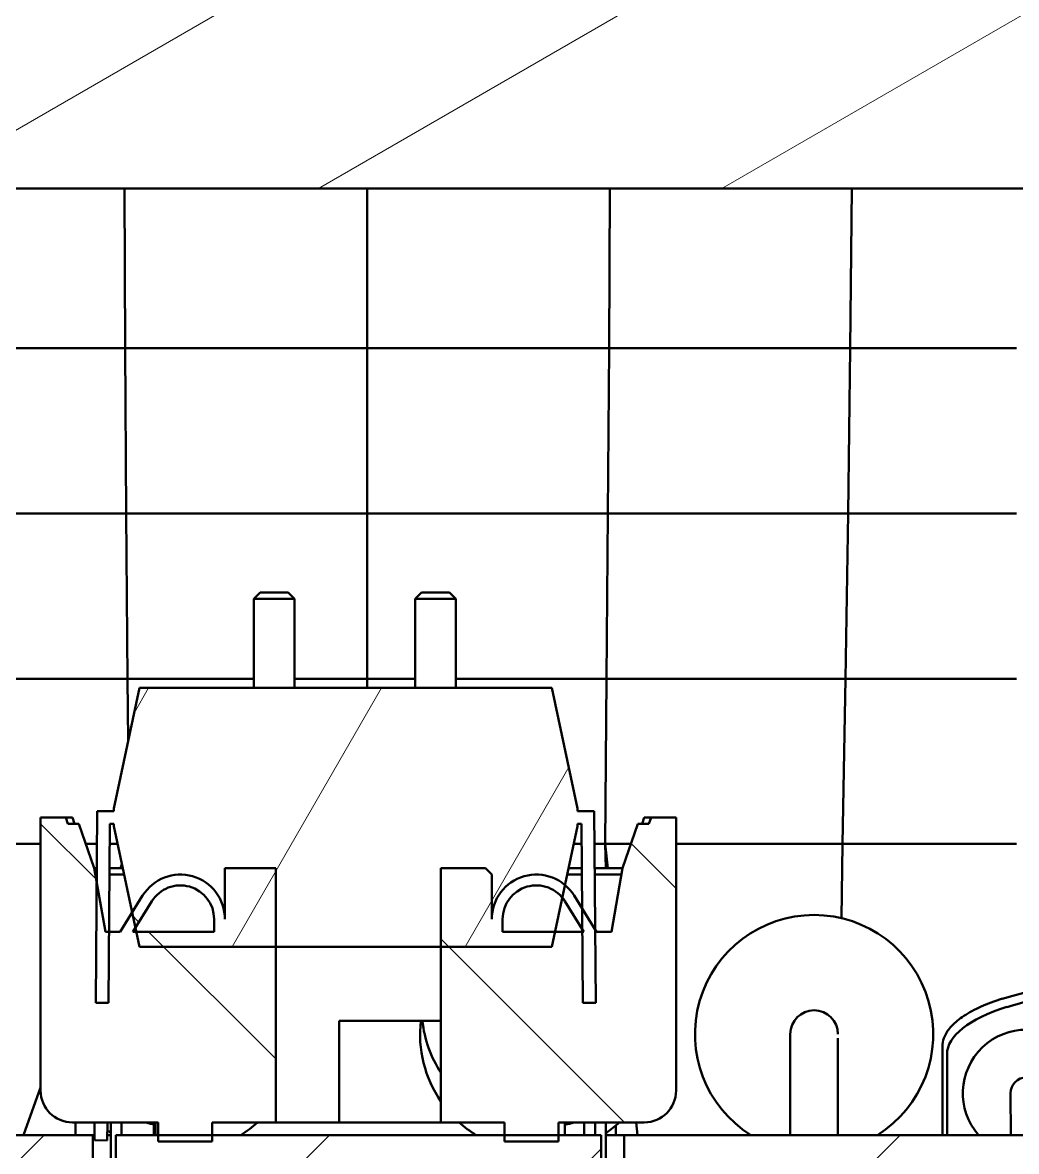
# Model space of a CAD drawing. Header units: millimetres. Extents: x -232 to 1390, y -69 to 653.
# Drawn here: x 163.37 to 179.02, y 298.16 to 315.93 of the extents above; entities that cross this region are included whole.
import ezdxf

# ---------------------------------------------------------------- set-up
doc = ezdxf.new("R2010")
doc.units = ezdxf.units.MM
doc.layers.add('Видимый контур (ГОСТ)', color=7, linetype='Continuous', lineweight=50)
doc.layers.add('Штриховка (ГОСТ)', color=7, linetype='Continuous', lineweight=18)

msp = doc.modelspace()

# ---------------------------------------------------------------- hatches: boundary and pattern name
at = {"layer": 'Штриховка (ГОСТ)'}
h = msp.add_hatch(dxfattribs=at)
h.set_pattern_fill('ANSI31', color=256, scale=25.4, angle=-15, style=0)
h.set_pattern_definition([(30, (0, 0), (-1.5875, 2.74963), [])])
h.paths.add_polyline_path([(243.533, 332.223), (243.621, 332.092), (244.2, 331.053), (244.35, 330.694), (244.424, 330.362), (244.459, 330.201), (244.476, 329.93), (244.444, 329.639), (244.415, 329.363), (244.341, 329.101), (244.264, 328.939), (244.096, 328.587), (243.939, 328.364), (243.892, 328.317), (243.538, 327.96), (243.354, 327.828), (243.316, 327.802), (242.803, 327.553), (242.695, 327.521), (242.542, 327.477), (241.976, 327.412), (214.141, 327.412), (213.094, 327.346), (212.685, 327.269), (212.07, 327.153), (211.36, 326.938), (211.27, 326.9), (210.394, 326.53), (209.949, 326.272), (209.492, 326.008), (208.894, 325.571), (208.748, 325.439), (208.117, 324.866), (207.718, 324.401), (207.439, 324.075), (207.018, 323.464), (206.878, 323.206), (206.519, 322.542), (206.261, 321.88), (206.14, 321.571), (205.946, 320.856), (205.884, 320.468), (205.78, 319.824), (205.741, 319.012), (205.741, 315.86), (205.741, 313.661), (205.741, 312.003), (205.741, 311.233), (205.741, 309.84), (205.741, 308.694), (205.741, 307.715), (205.741, 306.779), (205.741, 305.899), (205.741, 305.113), (205.741, 304.395), (205.741, 303.412), (205.741, 302.731), (205.741, 302.09), (205.741, 301.479), (205.741, 299.59), (205.741, 298.979), (205.741, 298.419), (205.741, 298.386), (205.741, 298.317), (207.245, 298.317), (208.055, 298.317), (208.604, 298.317), (208.741, 298.317), (208.741, 298.633), (208.741, 299.276), (208.741, 301.2), (208.741, 301.843), (208.741, 302.515), (208.741, 303.229), (208.741, 304.234), (208.741, 304.989), (208.741, 305.816), (208.741, 306.744), (208.741, 307.712), (208.741, 308.755), (208.741, 309.986), (208.741, 311.498), (208.741, 312.32), (208.741, 314.166), (208.741, 316.675), (208.741, 320.412), (208.806, 321.131), (208.889, 321.444), (208.966, 321.736), (209.266, 322.393), (209.617, 322.911), (209.924, 323.23), (210.118, 323.432), (210.621, 323.804), (210.746, 323.867), (211.265, 324.13), (211.708, 324.267), (211.863, 324.314), (212.577, 324.408), (212.741, 324.412), (245.612, 324.412), (246.09, 324.45), (246.39, 324.531), (246.693, 324.613), (247.044, 324.775), (247.118, 324.827), (247.559, 325.129), (247.742, 325.308), (247.836, 325.398), (248.204, 325.902), (248.377, 326.247), (248.505, 326.669), (248.558, 326.845), (248.606, 327.228), (248.587, 327.447), (248.53, 328.102), (248.395, 328.543), (248.395, 328.543), (248.095, 329.524), (247.668, 330.545), (247.668, 330.545), (246.948, 332.269), (246.839, 332.45), (246.839, 332.45), (245.777, 334.221), (245.777, 334.221), (245.413, 334.829), (244.542, 335.9), (244.542, 335.9), (243.589, 337.073), (243.127, 337.514), (243.127, 337.514), (241.507, 339.06), (241.507, 339.06), (241.268, 339.288), (239.67, 340.512), (239.67, 340.512), (238.297, 341.564), (237.687, 341.951), (237.687, 341.951), (234.489, 343.979), (233.235, 344.648), (233.235, 344.648), (228.797, 347.019), (228.374, 347.214), (228.374, 347.214), (223.31, 349.546), (223.31, 349.546), (222.149, 350.081), (218.332, 351.61), (218.332, 351.61), (215.485, 352.751), (213.723, 353.335), (213.723, 353.335), (209.929, 354.593), (208.735, 354.96), (208.727, 354.962), (207.511, 355.295), (207.511, 352.19), (208.215, 351.985), (209.019, 351.734), (212.387, 350.657), (212.825, 350.5), (215.603, 349.505), (217.374, 348.8), (219.115, 348.107), (222.324, 346.718), (223.246, 346.319), (226.999, 344.559), (227.345, 344.384), (229.78, 343.144), (230.254, 342.903), (232.115, 341.867), (233.016, 341.365), (234.318, 340.564), (235.347, 339.931), (236.359, 339.237), (237.314, 338.582), (238.21, 337.888), (238.973, 337.298), (239.855, 336.518), (240.374, 336.059), (241.283, 335.123), (241.668, 334.726), (242.503, 333.698), (242.734, 333.414)])
h.paths.add_polyline_path([(124.773, 350.488), (126.323, 351.018), (128.575, 351.734), (129.378, 351.985), (129.955, 352.152), (130.083, 352.19), (130.083, 355.295), (129.915, 355.249), (128.867, 354.962), (128.859, 354.96), (127.665, 354.593), (123.87, 353.338), (123.87, 353.338), (122.243, 352.799), (119.262, 351.609), (119.262, 351.609), (115.59, 350.143), (114.285, 349.543), (114.285, 349.543), (109.22, 347.213), (109.219, 347.213), (108.797, 347.019), (105.902, 345.536), (104.357, 344.653), (104.357, 344.653), (101.684, 343.126), (99.917, 341.938), (99.917, 341.938), (98.302, 340.852), (97.91, 340.532), (97.91, 340.532), (96.094, 339.05), (96.093, 339.05), (95.589, 338.639), (94.481, 337.502), (94.481, 337.502), (93.4, 336.393), (93.042, 335.91), (93.042, 335.91), (91.798, 334.23), (91.798, 334.23), (91.622, 333.993), (90.793, 332.431), (90.793, 332.431), (90.176, 331.266), (89.921, 330.549), (89.921, 330.549), (89.206, 328.54), (89.206, 328.54), (89.096, 328.23), (88.989, 327.614), (88.988, 327.449), (88.987, 327.228), (89.081, 326.666), (89.09, 326.612), (89.217, 326.247), (89.386, 325.941), (89.518, 325.7), (89.758, 325.398), (89.855, 325.312), (90.224, 324.981), (90.474, 324.824), (90.55, 324.775), (91.127, 324.536), (91.2, 324.519), (91.504, 324.45), (91.982, 324.412), (124.853, 324.412), (125.57, 324.347), (125.731, 324.314), (125.885, 324.265), (126.418, 324.093), (126.849, 323.868), (126.973, 323.804), (127.549, 323.367), (127.674, 323.233), (127.976, 322.911), (128.31, 322.407), (128.375, 322.308), (128.627, 321.736), (128.701, 321.443), (128.804, 321.036), (128.853, 320.412), (128.853, 316.9), (128.853, 314.312), (128.853, 312.422), (128.853, 311.605), (128.853, 310.063), (128.853, 308.813), (128.853, 307.756), (128.853, 306.789), (128.853, 305.851), (128.853, 305.016), (128.853, 304.255), (128.853, 303.25), (128.853, 302.531), (128.853, 301.854), (128.853, 301.207), (128.853, 299.283), (128.853, 298.637), (128.853, 298.419), (128.853, 298.317), (129.538, 298.317), (131.853, 298.317), (131.853, 298.389), (131.853, 298.419), (131.853, 298.986), (131.853, 299.601), (131.853, 301.49), (131.853, 302.104), (131.853, 302.749), (131.853, 303.436), (131.853, 304.419), (131.853, 305.143), (131.853, 305.937), (131.853, 306.828), (131.853, 307.762), (131.853, 308.754), (131.853, 309.919), (131.853, 311.34), (131.853, 312.104), (131.853, 313.802), (131.853, 316.069), (131.853, 319.012), (131.788, 320.054), (131.716, 320.469), (131.648, 320.856), (131.354, 321.863), (130.941, 322.819), (130.721, 323.208), (130.576, 323.464), (129.965, 324.318), (129.883, 324.407), (129.258, 325.083), (128.848, 325.442), (128.7, 325.571), (127.842, 326.174), (127.648, 326.277), (126.922, 326.662), (126.325, 326.902), (126.233, 326.938), (125.223, 327.223), (124.91, 327.271), (124.194, 327.379), (123.453, 327.412), (95.618, 327.412), (95.346, 327.427), (94.9, 327.528), (94.79, 327.553), (94.539, 327.657), (94.247, 327.84), (94.056, 327.96), (93.853, 328.141), (93.709, 328.322), (93.498, 328.587), (93.367, 328.825), (93.328, 328.936), (93.179, 329.363), (93.134, 329.631), (93.135, 330.201), (93.17, 330.362), (93.244, 330.694), (93.394, 331.053), (94.063, 332.223), (94.16, 332.393), (95.051, 333.668), (95.082, 333.705), (96.083, 334.9), (96.307, 335.127), (97.272, 336.109), (97.739, 336.538), (99.228, 337.787), (99.377, 337.897), (100.986, 339.085), (101.23, 339.245), (103.063, 340.451), (103.27, 340.573), (105.476, 341.873), (105.78, 342.052), (107.817, 343.138), (108.865, 343.697), (110.252, 344.376), (112.146, 345.304), (115.269, 346.721), (115.903, 347.009), (119.583, 348.559), (120.218, 348.805), (123.034, 349.895)])
h.paths.add_polyline_path([(142.297, 346.317), (140.797, 346.317), (140.797, 346.283), (140.797, 344.875), (140.797, 315.317), (140.846, 315.008), (140.895, 314.699), (141.037, 314.42), (141.179, 314.141), (141.4, 313.92), (141.621, 313.699), (141.9, 313.557), (142.179, 313.415), (142.488, 313.366), (142.797, 313.317), (168.797, 313.317), (194.797, 313.317), (195.106, 313.366), (195.415, 313.415), (195.694, 313.557), (195.973, 313.699), (196.194, 313.92), (196.415, 314.141), (196.557, 314.42), (196.699, 314.699), (196.748, 315.008), (196.797, 315.317), (196.797, 344.875), (196.797, 346.283), (196.797, 346.317), (195.297, 346.317), (193.797, 346.317), (193.797, 346.283), (193.797, 344.895), (193.797, 316.817), (193.785, 316.74), (193.772, 316.662), (193.737, 316.593), (193.701, 316.523), (193.646, 316.468), (193.591, 316.412), (193.521, 316.377), (193.451, 316.341), (193.374, 316.329), (193.297, 316.317), (168.797, 316.317), (144.297, 316.317), (144.22, 316.329), (144.142, 316.341), (144.073, 316.377), (144.003, 316.412), (143.948, 316.468), (143.892, 316.523), (143.857, 316.593), (143.821, 316.662), (143.809, 316.74), (143.797, 316.817), (143.797, 344.895), (143.797, 346.317), (143.628, 346.317)])
h = msp.add_hatch(dxfattribs=at)
h.set_pattern_fill('ANSI31', color=256, scale=25.4, angle=15, style=0)
h.set_pattern_definition([(60, (0, 0), (-2.74963, 1.5875), [])])
h.paths.add_polyline_path([(164.725, 300.503), (164.734, 301.619), (164.749, 303.319), (164.809, 303.319), (164.809, 303.282), (165.099, 301.921), (165.15, 301.68), (165.162, 301.625), (165.213, 301.382), (167.359, 301.382), (169.959, 301.382), (171.706, 301.382), (171.757, 301.624), (171.87, 302.155), (171.912, 302.353), (172.109, 303.282), (172.109, 303.319), (172.17, 303.319), (172.182, 301.983), (172.184, 301.656), (172.185, 301.619), (172.194, 300.503), (172.394, 300.503), (172.384, 301.656), (172.369, 303.519), (172.109, 303.519), (172.109, 303.557), (171.706, 305.457), (165.213, 305.457), (164.809, 303.557), (164.809, 303.519), (164.55, 303.519), (164.541, 302.396), (164.525, 300.503)])
h = msp.add_hatch(dxfattribs=at)
h.set_pattern_fill('ANSI31', color=256, scale=25.4, angle=90.0002, style=0)
h.set_pattern_definition([(135.0002, (0, 0), (-2.245056, -2.245072), [])])
edge = h.paths.add_edge_path()
edge.add_line((167.359, 298.619), (167.359, 301.382))
edge.add_line((167.359, 301.382), (167.359, 302.619))
edge.add_line((167.359, 302.619), (166.559, 302.619))
edge.add_line((166.559, 302.619), (166.559, 301.819))
edge.add_ellipse((165.859, 301.819), major_axis=(-0.673, 0.192), ratio=1, start_angle=195.8942, end_angle=344.1058)
edge.add_line((165.264, 302.188), (165.1, 301.922))
edge.add_line((165.1, 301.922), (164.912, 301.619))
edge.add_line((164.912, 301.619), (164.734, 301.619))
edge.add_line((164.734, 301.619), (164.678, 301.619))
edge.add_line((164.678, 301.619), (164.541, 302.396))
edge.add_line((164.541, 302.396), (164.501, 302.619))
edge.add_line((164.501, 302.619), (164.261, 303.319))
edge.add_line((164.261, 303.319), (164.088, 303.319))
edge.add_line((164.088, 303.319), (164.054, 303.419))
edge.add_line((164.054, 303.419), (163.659, 303.419))
edge.add_line((163.659, 303.419), (163.659, 299.119))
edge.add_ellipse((164.159, 299.119), major_axis=(-0.5, 0), ratio=1, start_angle=0, end_angle=90)
edge.add_line((164.159, 298.619), (165.509, 298.619))
edge.add_line((165.509, 298.619), (165.509, 298.419))
edge.add_line((165.509, 298.419), (165.509, 298.319))
edge.add_line((165.509, 298.319), (166.359, 298.319))
edge.add_line((166.359, 298.319), (166.359, 298.419))
edge.add_line((166.359, 298.419), (166.359, 298.619))
edge.add_line((166.359, 298.619), (167.359, 298.619))
edge = h.paths.add_edge_path(flags=0)
edge.add_line((166.389, 301.619), (165.163, 301.619))
edge.add_line((165.163, 301.619), (165.112, 301.619))
edge.add_line((165.112, 301.619), (165.15, 301.68))
edge.add_line((165.15, 301.68), (165.409, 302.099))
edge.add_ellipse((165.859, 301.819), major_axis=(-0.51, 0.145), ratio=1, start_angle=195.8942, end_angle=344.1058, ccw=False)
edge.add_line((166.389, 301.819), (166.389, 301.619))
edge = h.paths.add_edge_path()
edge.add_line((170.959, 298.319), (171.809, 298.319))
edge.add_line((171.809, 298.319), (171.809, 298.419))
edge.add_line((171.809, 298.419), (171.809, 298.619))
edge.add_line((171.809, 298.619), (173.159, 298.619))
edge.add_ellipse((173.159, 299.119), major_axis=(-0.5, 0), ratio=1, start_angle=90, end_angle=180)
edge.add_line((173.659, 299.119), (173.659, 303.419))
edge.add_line((173.659, 303.419), (173.265, 303.419))
edge.add_line((173.265, 303.419), (173.231, 303.319))
edge.add_line((173.231, 303.319), (173.058, 303.319))
edge.add_line((173.058, 303.319), (172.818, 302.619))
edge.add_line((172.818, 302.619), (172.641, 301.619))
edge.add_line((172.641, 301.619), (172.407, 301.619))
edge.add_line((172.407, 301.619), (172.384, 301.656))
edge.add_line((172.384, 301.656), (172.182, 301.983))
edge.add_line((172.182, 301.983), (172.054, 302.188))
edge.add_ellipse((171.459, 301.819), major_axis=(-0.673, -0.192), ratio=1, start_angle=195.8942, end_angle=213.8196)
edge.add_ellipse((171.459, 301.819), major_axis=(-0.673, -0.192), ratio=1, start_angle=213.8196, end_angle=344.1058)
edge.add_line((170.759, 301.819), (170.759, 302.519))
edge.add_line((170.759, 302.519), (170.659, 302.619))
edge.add_line((170.659, 302.619), (169.959, 302.619))
edge.add_line((169.959, 302.619), (169.959, 301.382))
edge.add_line((169.959, 301.382), (169.959, 298.619))
edge.add_line((169.959, 298.619), (170.959, 298.619))
edge.add_line((170.959, 298.619), (170.959, 298.419))
edge.add_line((170.959, 298.419), (170.959, 298.319))
edge = h.paths.add_edge_path(flags=0)
edge.add_line((172.207, 301.619), (172.185, 301.619))
edge.add_line((172.185, 301.619), (171.756, 301.619))
edge.add_line((171.756, 301.619), (170.929, 301.619))
edge.add_line((170.929, 301.619), (170.929, 301.819))
edge.add_ellipse((171.459, 301.819), major_axis=(-0.51, -0.145), ratio=1, start_angle=203.3595, end_angle=344.1058, ccw=False)
edge.add_ellipse((171.459, 301.819), major_axis=(-0.51, -0.145), ratio=1, start_angle=195.8942, end_angle=203.3595, ccw=False)
edge.add_line((171.91, 302.099), (172.179, 301.664))
edge.add_line((172.179, 301.664), (172.207, 301.619))
h = msp.add_hatch(dxfattribs=at)
h.set_pattern_fill('ANSI31', color=256, scale=25.4, style=0)
h.set_pattern_definition([(45, (0, 0), (-2.245064, 2.245064), [])])
h.paths.add_polyline_path([(172.842, 298.419), (172.842, 298.008), (208.604, 298.008), (208.604, 298.317), (208.604, 298.419), (205.741, 298.419)])
h.paths.add_polyline_path([(164.478, 298.008), (164.478, 298.419), (131.853, 298.419), (128.853, 298.419), (128.701, 298.419), (128.701, 298.008)])
h.paths.add_polyline_path([(164.842, 298.419), (164.842, 298.008), (172.478, 298.008), (172.478, 298.419), (171.809, 298.419), (170.959, 298.419), (166.359, 298.419), (165.509, 298.419)])

# ---------------------------------------------------------------- linework, layer by layer
at = {"layer": 'Видимый контур (ГОСТ)'}
for p, q in [((142.797, 313.317), (168.797, 313.317)), ((164.979, 313.317), (164.99, 310.802)), ((168.797, 313.317), (194.797, 313.317)), ((168.797, 313.317), (168.797, 310.802)), ((172.615, 313.317), (172.604, 310.802)), ((176.424, 313.317), (176.401, 310.802)), ((161.193, 310.802), (164.99, 310.802)), ((164.99, 310.802), (165.007, 308.203)), ((164.99, 310.802), (168.797, 310.802)), ((172.604, 310.802), (168.797, 310.802)), ((168.797, 310.802), (168.797, 308.203)), ((172.604, 310.802), (172.587, 308.203)), ((176.401, 310.802), (172.604, 310.802)), ((176.401, 310.802), (176.368, 308.203)), ((176.401, 310.802), (179.015, 310.802)), ((161.226, 308.203), (165.007, 308.203)), ((165.007, 308.203), (165.028, 305.598)), ((165.007, 308.203), (168.797, 308.203)), ((172.587, 308.203), (168.797, 308.203)), ((168.797, 308.203), (168.797, 305.598)), ((172.587, 308.203), (172.566, 305.598)), ((176.368, 308.203), (172.587, 308.203)), ((176.368, 308.203), (176.326, 305.598)), ((176.368, 308.203), (179.015, 308.203)), ((167.013, 306.859), (167.113, 306.959)), ((167.013, 305.457), (167.013, 306.859)), ((167.653, 306.859), (167.013, 306.859)), ((167.113, 306.959), (167.553, 306.959)), ((167.553, 306.959), (167.653, 306.859)), ((167.653, 305.457), (167.653, 306.859)), ((169.553, 306.859), (169.653, 306.959)), ((169.553, 305.457), (169.553, 306.859)), ((170.193, 306.859), (169.553, 306.859)), ((169.653, 306.959), (170.093, 306.959)), ((170.093, 306.959), (170.193, 306.859)), ((170.193, 305.457), (170.193, 306.859)), ((161.268, 305.598), (165.028, 305.598)), ((165.028, 305.598), (165.037, 304.629)), ((165.028, 305.598), (167.013, 305.598)), ((167.653, 305.598), (168.797, 305.598)), ((169.553, 305.598), (168.797, 305.598)), ((168.797, 305.598), (168.797, 305.457)), ((172.566, 305.598), (170.193, 305.598)), ((172.566, 305.598), (172.541, 303.001)), ((176.326, 305.598), (172.566, 305.598)), ((176.326, 305.598), (176.276, 303.001)), ((176.326, 305.598), (179.015, 305.598)), ((165.213, 305.457), (164.809, 303.557)), ((171.706, 305.457), (165.213, 305.457)), ((172.109, 303.557), (171.706, 305.457)), ((164.054, 303.419), (163.659, 303.419)), ((163.659, 303.419), (163.659, 299.119)), ((164.088, 303.319), (164.054, 303.419)), ((164.054, 303.419), (164.159, 303.419)), ((164.159, 303.419), (164.194, 303.319)), ((164.55, 303.519), (164.525, 300.503)), ((164.809, 303.519), (164.55, 303.519)), ((164.809, 303.557), (164.809, 303.519)), ((172.109, 303.519), (172.109, 303.557)), ((172.369, 303.519), (172.109, 303.519)), ((172.394, 300.503), (172.369, 303.519)), ((173.125, 303.319), (173.159, 303.419)), ((173.159, 303.419), (173.265, 303.419)), ((173.265, 303.419), (173.231, 303.319)), ((173.659, 303.419), (173.265, 303.419)), ((173.659, 299.119), (173.659, 303.419)), ((164.261, 303.319), (164.088, 303.319)), ((164.501, 302.619), (164.261, 303.319)), ((164.725, 300.503), (164.749, 303.319)), ((164.749, 303.319), (164.809, 303.319)), ((164.809, 303.319), (164.809, 303.282)), ((164.809, 303.282), (165.213, 301.382)), ((171.706, 301.382), (172.109, 303.282)), ((172.109, 303.282), (172.109, 303.319)), ((172.109, 303.319), (172.17, 303.319)), ((172.17, 303.319), (172.194, 300.503)), ((173.058, 303.319), (172.818, 302.619)), ((173.231, 303.319), (173.058, 303.319)), ((161.318, 303.001), (163.659, 303.001)), ((164.37, 303.001), (164.546, 303.001)), ((164.746, 303.001), (164.869, 303.001)), ((172.173, 303.001), (172.05, 303.001)), ((172.541, 303.001), (172.373, 303.001)), ((172.949, 303.001), (172.541, 303.001)), ((172.541, 303.001), (172.583, 302.619)), ((172.552, 302.619), (172.541, 303.001)), ((176.276, 303.001), (173.659, 303.001)), ((176.276, 303.001), (176.26, 301.833)), ((176.276, 303.001), (179.015, 303.001)), ((164.678, 301.619), (164.501, 302.619)), ((164.501, 302.619), (164.543, 302.619)), ((164.743, 302.619), (164.95, 302.619)), ((164.914, 302.619), (164.937, 302.682)), ((167.359, 302.619), (166.559, 302.619)), ((166.559, 302.619), (166.559, 301.819)), ((167.359, 298.619), (167.359, 302.619)), ((170.659, 302.619), (169.959, 302.619)), ((169.959, 302.619), (169.959, 298.619)), ((170.759, 302.519), (170.659, 302.619)), ((171.969, 302.619), (172.176, 302.619)), ((172.376, 302.619), (172.818, 302.619)), ((172.818, 302.619), (172.641, 301.619)), ((164.519, 302.519), (164.542, 302.519)), ((164.742, 302.519), (164.972, 302.519)), ((170.759, 301.819), (170.759, 302.519)), ((171.947, 302.519), (172.177, 302.519)), ((172.377, 302.519), (172.8, 302.519)), ((165.264, 302.188), (164.912, 301.619)), ((172.407, 301.619), (172.054, 302.188)), ((165.112, 301.619), (165.409, 302.099)), ((171.91, 302.099), (172.207, 301.619)), ((166.389, 301.819), (166.389, 301.619)), ((170.929, 301.619), (170.929, 301.819)), ((164.912, 301.619), (164.678, 301.619)), ((166.389, 301.619), (165.112, 301.619)), ((172.207, 301.619), (170.929, 301.619)), ((172.641, 301.619), (172.407, 301.619)), ((165.213, 301.382), (171.706, 301.382)), ((164.525, 300.503), (164.725, 300.503)), ((172.194, 300.503), (172.394, 300.503)), ((178.867, 300.434), (178.865, 300.438)), ((168.359, 300.219), (168.359, 298.619)), ((169.959, 300.219), (168.359, 300.219)), ((175.456, 299.008), (175.456, 300.008)), ((176.206, 298.657), (176.206, 299.944)), ((177.852, 299.819), (177.852, 298.419)), ((177.923, 299.69), (177.923, 298.419)), ((163.387, 298.419), (163.659, 299.169)), ((175.456, 298.419), (175.456, 299.008)), ((176.206, 298.419), (176.206, 299.008)), ((178.925, 298.419), (178.922, 299.077)), ((164.159, 298.619), (165.509, 298.619)), ((164.21, 298.619), (164.21, 298.419)), ((164.507, 298.338), (164.509, 298.619)), ((164.707, 298.336), (164.709, 298.619)), ((164.764, 295.319), (164.764, 298.619)), ((164.934, 298.619), (164.934, 298.419)), ((165.464, 298.419), (165.464, 298.619)), ((165.509, 298.619), (165.509, 298.319)), ((166.359, 298.319), (166.359, 298.619)), ((166.359, 298.619), (167.359, 298.619)), ((168.359, 298.619), (167.359, 298.619)), ((168.359, 298.619), (169.959, 298.619)), ((169.959, 298.619), (170.959, 298.619)), ((170.959, 298.619), (170.959, 298.319)), ((171.809, 298.319), (171.809, 298.619)), ((171.809, 298.619), (173.159, 298.619)), ((171.906, 298.419), (171.906, 298.619)), ((172.212, 298.419), (172.21, 298.619)), ((172.384, 298.419), (172.384, 298.619)), ((172.554, 298.619), (172.554, 295.319)), ((173.031, 298.619), (173.053, 298.419)), ((165.438, 298.419), (165.438, 298.588)), ((172.71, 298.419), (172.71, 298.571)), ((164.478, 298.419), (128.701, 298.419)), ((164.478, 298.008), (164.478, 298.419)), ((164.507, 298.419), (164.478, 298.419)), ((164.707, 298.336), (164.507, 298.338)), ((164.764, 298.419), (164.707, 298.419)), ((164.842, 298.419), (164.842, 298.008)), ((172.478, 298.419), (164.842, 298.419)), ((165.509, 298.319), (166.359, 298.319)), ((170.959, 298.319), (171.809, 298.319)), ((172.478, 298.008), (172.478, 298.419)), ((172.842, 298.419), (172.554, 298.419)), ((172.842, 298.419), (172.842, 298.008)), ((208.604, 298.419), (172.842, 298.419))]:
    msp.add_line(p, q, dxfattribs=at)
for centre, radius, start, end in [((165.859, 301.819), 0.7, 0, 148.2117), ((165.859, 301.819), 0.53, 0, 148.2117), ((171.459, 301.819), 0.7, 31.7883, 180), ((171.459, 301.819), 0.53, 31.7883, 180), ((175.831, 300.008), 1.875, 302.0902, 237.9098), ((171.505, 300.008), 1.875, 173.5241, 214.4814), ((171.531, 300.419), 1.875, 186.1234, 213.0792), ((175.831, 300.008), 0.375, 0, 180), ((179.172, 299.078), 1, 318.7962, 221.2038), ((179.172, 299.078), 0.25, 0.2456, 180.2456), ((164.159, 299.119), 0.5, 180, 270), ((173.159, 299.119), 0.5, 270, 0), ((165.839, 300.419), 1.875, 253.7404, 258.463), ((165.839, 300.419), 1.875, 286.1285, 286.2596), ((165.813, 300.008), 1.875, 302.0902, 312.2219), ((171.505, 300.008), 1.875, 227.7781, 237.9098), ((171.531, 300.419), 1.875, 281.537, 286.2596), ((171.505, 300.008), 1.875, 304.0344, 312.2219), ((165.813, 300.008), 1.875, 233.8688, 235.9814)]:
    msp.add_arc(centre, radius, start, end, dxfattribs=at)
for centre, major_axis, ratio, start_param, end_param in [((181.74, 295.329), (-2.947, 5.238), 0.016454, 6.245431, 6.31409), ((180.723, 299.69), (-2.8, 0), 0.357143, 5.438099, 6.283185)]:
    msp.add_ellipse(centre, major_axis=major_axis, ratio=ratio, start_param=start_param, end_param=end_param, dxfattribs=at)
for points, knots in [([(178.792, 300.563), (179.086, 300.657), (179.405, 300.719), (179.814, 300.771), (179.896, 300.779), (179.973, 300.786), (180.007, 300.789), (180.083, 300.794), (180.119, 300.796), (180.163, 300.798), (180.174, 300.798), (180.185, 300.799)], [0, 0, 0, 0, 0.092439, 0.092439, 0.1227614, 0.1227614, 0.149464, 0.149464, 0.1813643, 0.1813643, 0.1941057, 0.1941057, 0.1941057, 0.1941057]), ([(178.867, 300.434), (179.143, 300.522), (179.442, 300.582), (179.858, 300.638), (179.969, 300.65), (180.083, 300.66), (180.122, 300.662), (180.168, 300.665), (180.177, 300.666), (180.185, 300.666)], [0, 0, 0, 0, 0.086923, 0.086923, 0.1250667, 0.1250667, 0.1460642, 0.1460642, 0.1506472, 0.1506472, 0.1506472, 0.1506472]), ([(178.794, 300.567), (178.672, 300.529), (178.559, 300.486), (178.357, 300.395), (178.267, 300.346), (178.113, 300.245), (178.049, 300.192), (177.948, 300.085), (177.911, 300.031), (177.868, 299.933), (177.856, 299.89), (177.852, 299.838), (177.852, 299.828), (177.852, 299.819)], [0.39383, 0.39383, 0.39383, 0.39383, 0.515064, 0.515064, 0.636298, 0.636298, 0.757532, 0.757532, 0.878766, 0.878766, 0.9784893, 0.9784893, 1, 1, 1, 1])]:
    msp.add_open_spline(points, degree=3, knots=knots, dxfattribs=at)

doc.saveas('drawing.dxf')
